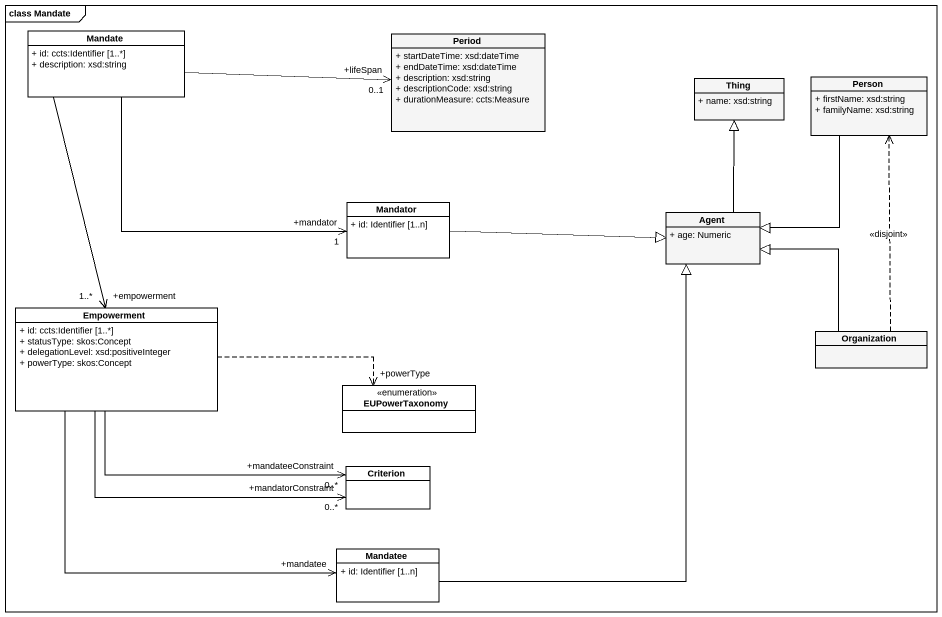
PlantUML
@startuml
mainframe class Mandate
hide circle
hide empty members
skinparam classAttributeIconSize 0
class Mandate {
  + id: ccts:Identifier [1..*]
  + description: xsd:string
}
class Period #F5F5F5 {
  + startDateTime: xsd:dateTime
  + endDateTime: xsd:dateTime
  + description: xsd:string
  + descriptionCode: xsd:string
  + durationMeasure: ccts:Measure
}
class Thing #F5F5F5 {
  + name: xsd:string
}
class "Person" as Person_ #F5F5F5 {
  + firstName: xsd:string
  + familyName: xsd:string
}
class Mandator {
  + id: Identifier [1..n]
}
class "Agent" as Agent_ #F5F5F5 {
  + age: Numeric
}
class Empowerment {
  + id: ccts:Identifier [1..*]
  + statusType: skos:Concept
  + delegationLevel: xsd:positiveInteger
  + powerType: skos:Concept
}
class Organization #F5F5F5
enum EUPowerTaxonomy
class Criterion
class Mandatee {
  + id: Identifier [1..n]
}
Mandate -right-> "+lifeSpan\n0..1" Period
Mandate -right-> "+mandator\n1" Mandator
Mandate --> "+empowerment\n1..*" Empowerment
Person_ --|> Agent_
Mandator -right-|> Agent_
Agent_ -up-|> Thing
Empowerment .right.> "+powerType" EUPowerTaxonomy
Empowerment -right-> "+mandatorConstraint\n0..*" Criterion
Empowerment -right-> "+mandateeConstraint\n0..*" Criterion
Empowerment --> "+mandatee" Mandatee
Organization .up.> Person_ : <<disjoint>>
Organization -up-|> Agent_
Mandatee -up-|> Agent_
@enduml
